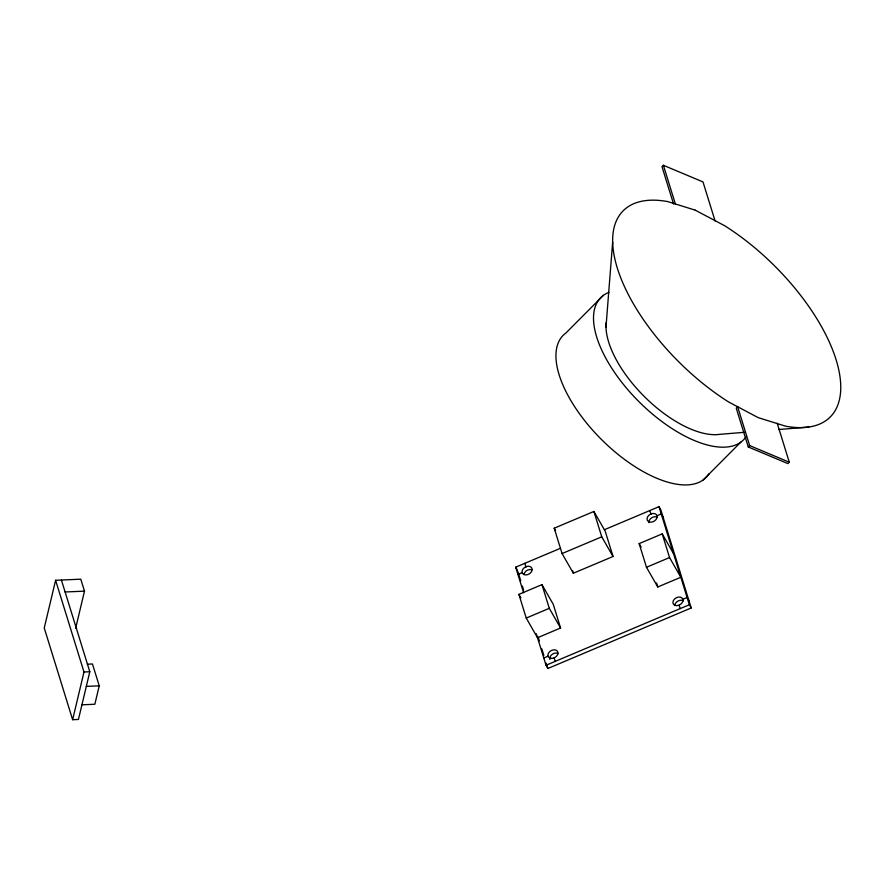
<?xml version="1.0" encoding="UTF-8"?>
<svg xmlns="http://www.w3.org/2000/svg" width="885" height="885" viewBox="0 0 885 885"><rect width="100%" height="100%" fill="white"/><g stroke="black" fill="none" stroke-linecap="round" stroke-linejoin="round"><path stroke-width="1.33" d="M605.982 327.074L612.652 242.081M75.656 628.261L84.484 591.147L80.778 579.188L55.6 580.283L44.25 627.996L72.636 719.704L78.444 719.45L89.805 671.737L61.408 580.029M72.636 719.704L83.986 671.992L55.6 580.283M87.294 664.192L92.46 663.971L99.231 685.831L94.85 704.239L81.94 704.803M715.069 220.907L703 181.923L663.385 165.296L661.991 166.69L673.562 204.048M603.404 295.336L565.836 333.081A100.768 46.761 44.9 0 0 602.419 440.442A100.768 46.761 44.9 0 0 708.896 473.917M737.636 406.757L736.254 408.151L748.279 446.98L787.893 463.596L789.276 462.213L777.207 423.218M703.276 479.847L740.856 442.102M748.279 446.98L749.661 445.586L737.592 406.602M554.22 528.201L593.89 511.453L605.185 531.133L613.039 556.488L573.358 573.237L562.075 553.556L554.22 528.201L555.548 530.513M523.588 592.729L515.678 567.185L560.194 548.39M604.378 529.728L658.993 506.674L660.852 509.904L691.207 607.973L547.881 668.485L546.034 665.255L536.299 633.793M562.075 553.556L601.745 536.808L613.039 556.488M517.924 574.453L522.238 572.639M656.936 515.767L661.25 513.942L663.097 517.172M518.898 594.377L541.963 584.642L553.258 604.322L560.581 628.007L537.516 637.742L526.232 618.062L518.898 594.377L520.889 597.851M662.223 533.876L669.547 557.55L680.842 577.241L657.776 586.976L646.481 567.296L639.147 543.611L662.223 533.876L673.507 553.556M526.232 618.062L549.297 608.327L560.581 628.007M646.481 567.296L669.547 557.55M543.788 657.975L548.058 656.172M682.833 599.278A5.343 3.938 -29.8 0 0 674.47 599.079A5.343 3.938 -29.8 0 0 676.516 605.672A5.343 3.938 -29.8 0 0 682.833 599.278L687.103 597.475L688.95 600.705M546.034 665.255L689.349 604.743L691.207 607.973M744.429 432.311L719.77 434.336A84.739 39.327 44.9 0 1 645.287 397.487A84.739 39.327 44.9 0 1 606.125 322.782M778.689 429.502L808.835 427.035M65.114 591.988L84.484 591.147M83.986 671.992L89.805 671.737M86.31 686.395L99.231 685.831M749.661 445.586L789.276 462.213M639.147 543.611L641.149 547.085M515.678 567.185L517.526 570.416M663.385 165.296L675.454 204.28M658.993 506.674L689.349 604.743M649.833 510.545L650.917 514.041M679.116 605.141L680.189 608.614M656.548 583.027L657.776 586.976M593.89 511.453L601.745 536.808M572.573 570.703L573.358 573.237M541.963 584.642L549.297 608.327M524.838 563.314L525.922 566.809M554.121 657.92L555.205 661.383M517.935 571.721L520.767 580.87M522.382 586.102L523.599 590.029M538.168 637.1L539.385 641.017M541.819 648.871L543.844 655.409M546.266 663.252L547.881 668.485M746.464 436.172A100.768 46.761 44.9 0 1 635.364 398.007A100.768 46.761 44.9 0 1 608.991 292.349M549.906 659.402A5.343 3.938 -29.8 0 1 552.395 654.203A5.343 3.938 -29.8 0 1 558.446 653.65M523.942 574.52A5.343 3.938 -29.8 0 1 531.874 569.763M648.937 522.604A5.343 3.938 -29.8 0 1 651.526 517.913A5.343 3.938 -29.8 0 1 657.09 517.083M674.757 605.583A5.343 3.938 -29.8 0 1 677.987 601.07A5.343 3.938 -29.8 0 1 683.441 600.882M526.276 566.643L525.015 567.241A5.343 3.938 -29.8 0 0 522.128 572.374L522.515 573.325A5.343 3.938 -29.8 0 0 528.765 574.155A5.343 3.938 -29.8 0 0 531.962 568.458A5.343 3.938 -29.8 0 0 526.276 566.643M651.548 513.776L650.265 514.318A5.343 3.938 -29.8 0 0 647.256 520.048A5.343 3.938 -29.8 0 0 653.053 521.707A5.343 3.938 -29.8 0 0 657.079 516.254L656.77 515.269A5.343 3.938 -29.8 0 0 651.548 513.776M695.156 210.121L667.854 201.614A146.114 67.802 44.9 0 0 617.088 267.358A146.114 67.802 44.9 0 0 728.809 402.089L758.257 417.665L785.548 426.172A146.114 67.802 44.9 0 0 836.314 360.427A146.114 67.802 44.9 0 0 724.594 225.697L695.156 210.121M551.521 658.44A5.343 3.938 -29.8 0 0 557.838 652.046A5.343 3.938 -29.8 0 0 549.485 651.847A5.343 3.938 -29.8 0 0 551.521 658.44"/></g></svg>
